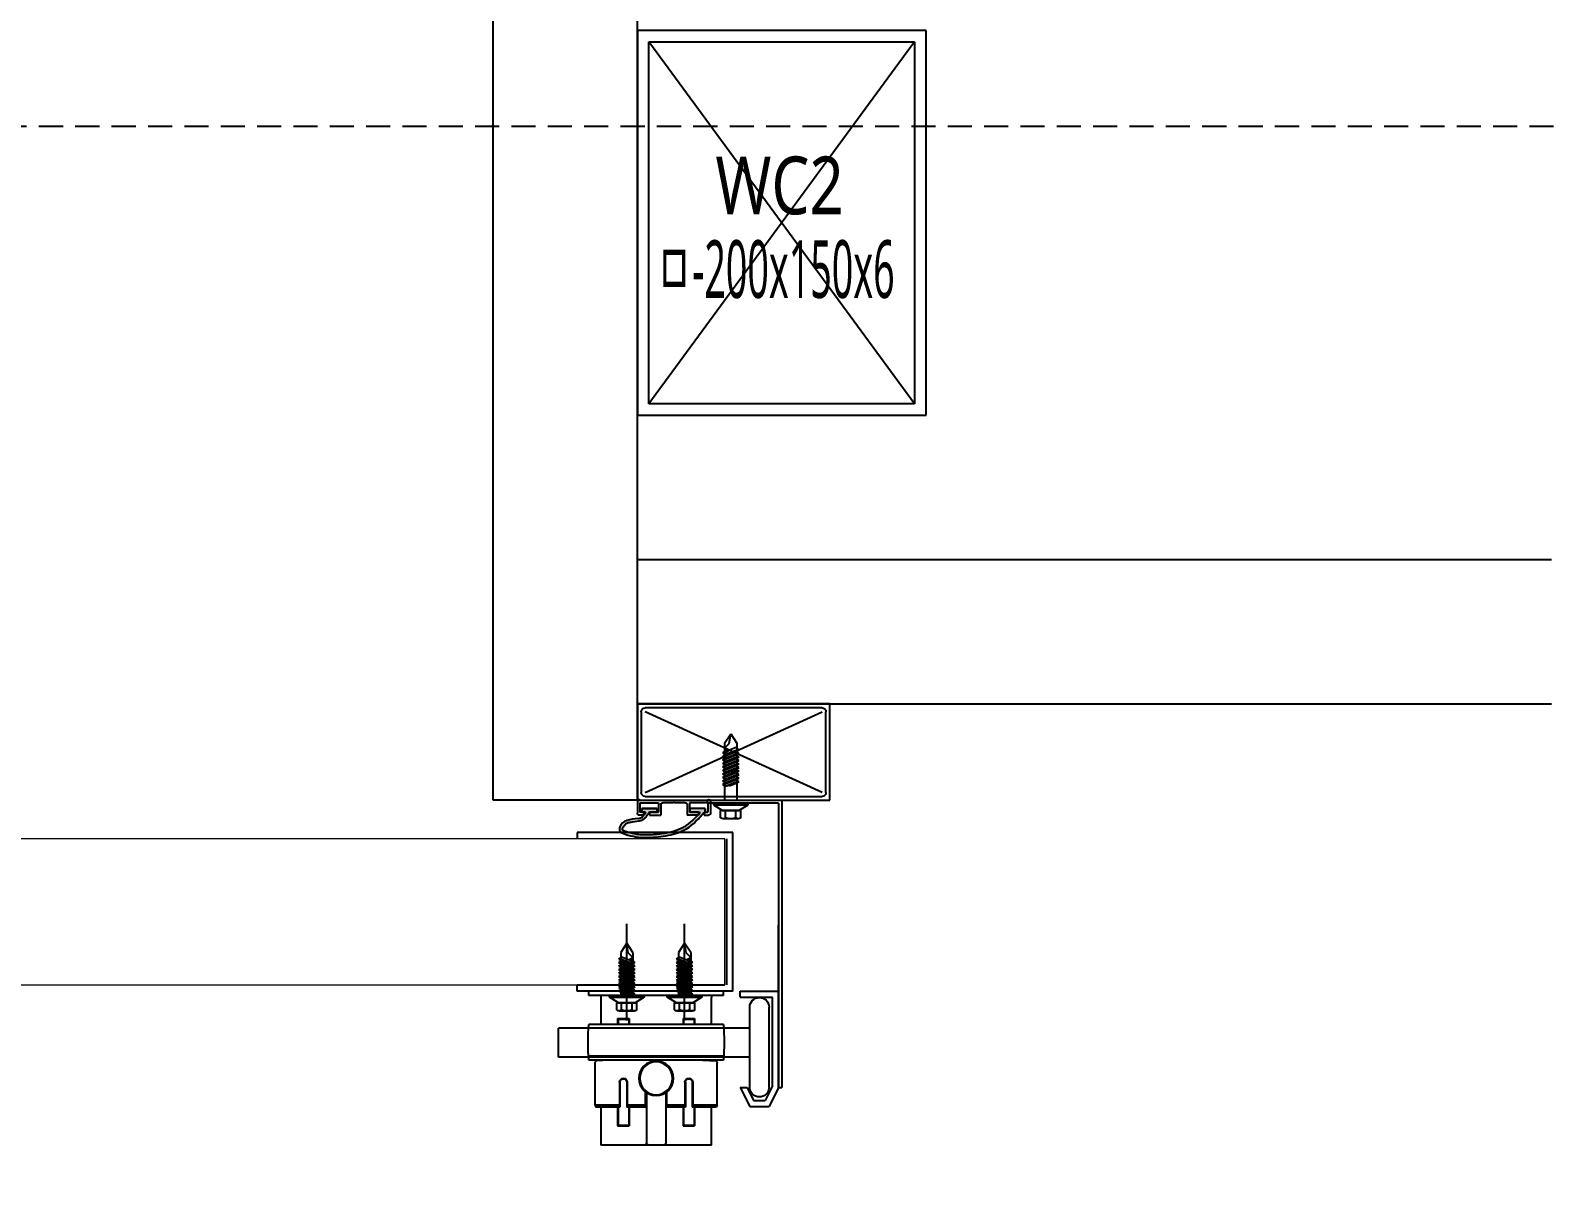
# Model space of a CAD drawing. Header units: millimetres. Extents: x 13515 to 183937, y -33900 to -660.
# Drawn here: x 121647.57 to 121659.94, y -19629.38 to -19620 of the extents above; entities that cross this region are included whole.
import ezdxf
from ezdxf.enums import TextEntityAlignment as Align

# ---------------------------------------------------------------- set-up
doc = ezdxf.new("R2010")
doc.units = ezdxf.units.MM
doc.header["$LTSCALE"] = 100
doc.header["$MEASUREMENT"] = 0
doc.header["$PDSIZE"] = -10
doc.linetypes.add('HIDDEN2', pattern=[0.1875, 0.125, -0.0625])
doc.layers.get('0').update_dxf_attribs({"linetype": 'CONTINUOUS'})
doc.layers.get('Defpoints').update_dxf_attribs({"color": 171, "linetype": 'CONTINUOUS'})
for name, color, linetype in [('ELE9', 9, 'CONTINUOUS'), ('FIN(패널-T75 글라스울)', 6, 'CONTINUOUS'), ('h COLUMN', 252, 'CONTINUOUS'), ('OVERHEAD DOOR - 1', 4, 'CONTINUOUS'), ('OVERHEAD DOOR - ETC', 252, 'CONTINUOUS')]:
    doc.layers.add(name, color=color, linetype=linetype)
doc.styles.add('TE', font='malgun_0.ttf')

# ---------------------------------------------------------------- blocks, each defined once
blk = doc.blocks.new('*U142')
at = {"color": 0, "linetype": 'ByBlock'}
for p, q in [((100, 75), (-100, 75)), ((-100, 75), (-100, -75)), ((100, -75), (100, 75)), ((-94, 69), (94, 69)), ((-94, -69), (-94, 69)), ((94, 69), (94, -69)), ((94, -69), (-94, -69)), ((-100, -75), (100, -75))]:
    blk.add_line(p, q, dxfattribs=at)
at = {"layer": 'Defpoints'}
blk.add_point((0, 0), dxfattribs=at)
blk = doc.blocks.new('WC2')
at = {"layer": 'h COLUMN', "ltscale": 0.1}
for p, q in [((69, -94), (-69, 94)), ((69, 94), (-69, -94))]:
    blk.add_line(p, q, dxfattribs=at)
at = {"layer": 'h COLUMN', "ltscale": 0.1, "rotation": 90}
blk.add_blockref('*U142', (0, 0), dxfattribs=at)
at = {"layer": 'Defpoints', "style": 'TE'}
for s, width, p in [('WC2', 0.8, (-34.44, 19.44)), ('ㅁ-200x150x6', 0.5, (-65.31, -24.04))]:
    blk.add_text(s, height=30, dxfattribs=dict(at, width=width)).set_placement(p, align=Align.MIDDLE_LEFT)
blk = doc.blocks.new('지상1층 WC 배치')
at = {"ltscale": 10000}
blk.add_blockref('WC2', (210500, -26650), dxfattribs=at)
blk = doc.blocks.new('A$C2563bbe5')
at = {"layer": 'OVERHEAD DOOR - ETC'}
h = blk.add_hatch(color=256, dxfattribs=at)
h.dxf.hatch_style = 1
edge = h.paths.add_edge_path()
edge.add_line((6727.3, 733.3), (6729.3, 733.3))
edge.add_spline(control_points=[(6729.3, 733.3), (6728.98, 733.83), (6728.66, 734.36), (6728.3, 734.8)], knot_values=[0, 0, 0, 0, 1.802776, 1.802776, 1.802776, 1.802776], degree=3, periodic=0)
edge.add_line((6728.3, 734.8), (6728.02, 735.01))
edge.add_line((6728.02, 735.01), (6727.55, 735.74))
edge.add_line((6727.55, 735.74), (6726.68, 736.08))
edge.add_line((6726.68, 736.08), (6725.41, 736.49))
edge.add_spline(control_points=[(6725.41, 736.49), (6721.23, 736.98), (6716.33, 737.56), (6715.33, 743.49), (6719.59, 745.03), (6724.21, 746.2), (6731.96, 746.61), (6737.58, 745.76), (6741.11, 745.23)], knot_values=[0, 0, 0, 0, 10.510022, 12.30215, 15.888405, 21.408051, 27.790202, 38.523805, 38.523805, 38.523805, 38.523805], degree=3, periodic=0)
edge.add_spline(control_points=[(6741.11, 745.23), (6741.13, 745.23), (6744.34, 744.57), (6751.88, 742.24), (6756.9, 736.5), (6759.7, 733.3)], knot_values=[81.368069, 81.368069, 81.368069, 81.368069, 81.427954, 91.382666, 103.911951, 103.911951, 103.911951, 103.911951], degree=3, periodic=0)
edge.add_line((6759.7, 733.3), (6760.3, 733.3))
edge.add_line((6760.3, 733.3), (6760.3, 731.3))
edge.add_line((6760.3, 731.3), (6752.3, 731.3))
edge.add_line((6752.3, 731.3), (6752.3, 733.3))
edge.add_line((6752.3, 733.3), (6757.7, 733.3))
edge.add_spline(control_points=[(6757.7, 733.3), (6757.37, 733.68), (6757.03, 734.06), (6756.7, 734.43)], knot_values=[101.110526, 101.110526, 101.110526, 101.110526, 102.614786, 102.614786, 102.614786, 102.614786], degree=3, periodic=0)
edge.add_line((6756.7, 734.43), (6756.7, 734.8))
edge.add_line((6756.7, 734.8), (6756.36, 734.8))
edge.add_spline(control_points=[(6756.36, 734.8), (6756.26, 734.91), (6756.16, 735.01), (6754.97, 736.3), (6753.86, 737.42), (6752.11, 738.91), (6751.51, 739.38), (6750.27, 740.24), (6749.64, 740.63), (6747.38, 741.84), (6745.63, 742.51), (6742.94, 743.28), (6742.04, 743.5), (6741.04, 743.72), (6740.94, 743.74), (6740.85, 743.76)], knot_values=[81.408921, 81.408921, 81.408921, 81.408921, 81.846453, 81.846453, 86.724969, 86.724969, 89.164228, 89.164228, 91.603486, 91.603486, 97.394899, 97.394899, 100.290605, 100.290605, 100.605478, 100.605478, 100.605478, 100.605478], degree=3, periodic=0)
edge.add_spline(control_points=[(6740.85, 743.76), (6740.05, 743.92), (6739.25, 744.06), (6737.29, 744.36), (6736.12, 744.49), (6734.33, 744.64), (6733.72, 744.69), (6733.1, 744.73)], knot_values=[72.981686, 72.981686, 72.981686, 72.981686, 75.56252, 75.56252, 79.405214, 79.405214, 81.408921, 81.408921, 81.408921, 81.408921], degree=3, periodic=0)
edge.add_spline(control_points=[(6733.1, 744.73), (6732.28, 744.79), (6731.46, 744.84), (6730.56, 744.86), (6730.47, 744.87), (6730.39, 744.87)], knot_values=[24.457688, 24.457688, 24.457688, 24.457688, 26.980257, 26.980257, 27.239597, 27.239597, 27.239597, 27.239597], degree=3, periodic=0)
edge.add_spline(control_points=[(6730.39, 744.87), (6729.51, 744.89), (6728.63, 744.88), (6726.71, 744.79), (6725.69, 744.7), (6723.72, 744.42), (6722.78, 744.24), (6721.32, 743.88), (6720.82, 743.74), (6720.04, 743.51), (6719.78, 743.43), (6719.23, 743.26), (6718.95, 743.17), (6718.42, 742.99), (6718.16, 742.89), (6717.72, 742.7), (6717.54, 742.6), (6717.28, 742.42), (6717.21, 742.34), (6717.16, 742.28), (6717.15, 742.26), (6717.15, 742.25), (6717.14, 742.24), (6717.13, 742.17), (6717.13, 742.07), (6717.15, 741.84), (6717.18, 741.7), (6717.26, 741.44), (6717.31, 741.33), (6717.47, 741.03), (6717.6, 740.88), (6717.94, 740.58), (6718.15, 740.44), (6718.5, 739.55), (6719.13, 739.39), (6719.89, 738.97), (6720.56, 738.65), (6721.6, 738.54), (6722.16, 738.4), (6725.95, 737.91)], knot_values=[0, 0, 0, 0, 2.699013, 2.699013, 5.918469, 5.918469, 9.137924, 9.137924, 10.747652, 10.747652, 11.552515, 11.552515, 12.357379, 12.357379, 13.187027, 13.187027, 14.016674, 14.016674, 14.846322, 14.846322, 15.271824, 15.271824, 15.697327, 15.697327, 16.368626, 16.368626, 17.039926, 17.039926, 17.711225, 17.711225, 18.939482, 18.939482, 20.167739, 20.167739, 21.883718, 21.883718, 23.599698, 23.599698, 24.457688, 24.457688, 24.457688, 24.457688], degree=3, periodic=0)
edge.add_spline(control_points=[(6725.95, 737.91), (6726.53, 737.78), (6727.1, 737.58), (6728, 737.08), (6728.35, 736.84), (6728.84, 736.42), (6728.99, 736.27), (6729.29, 735.95), (6729.44, 735.78), (6729.82, 735.3), (6730.02, 734.98), (6730.34, 734.47), (6730.47, 734.27), (6731.3, 733.3)], knot_values=[0, 0, 0, 0, 1.654202, 1.654202, 2.776859, 2.776859, 3.338188, 3.338188, 3.899517, 3.899517, 4.888564, 4.888564, 5.545615, 5.545615, 5.545615, 5.545615], degree=3, periodic=0)
edge.add_line((6731.3, 733.3), (6735.3, 733.3))
edge.add_line((6735.3, 733.3), (6735.3, 731.3))
edge.add_line((6735.3, 731.3), (6727.3, 731.3))
edge.add_line((6727.3, 731.3), (6727.3, 733.3))
at = {"layer": 'FIN(패널-T75 글라스울)'}
for p, q in [((6650, 727), (6650, 252)), ((6725, 727), (6650, 727)), ((6725, 727), (6725, 252)), ((6725, 677), (7200, 677)), ((6725, 602), (7200, 602))]:
    blk.add_line(p, q, dxfattribs=at)
at = {"layer": 'OVERHEAD DOOR - 1', "lineweight": 0}
for p, q in [((4229.6, 823), (6770.4, 823)), ((6770.4, 823), (6770.4, 747)), ((6770.4, 747), (4229.6, 747))]:
    blk.add_line(p, q, dxfattribs=at)
at = {"layer": 'OVERHEAD DOOR - ETC'}
for p, q in [((6706, 886.5), (6706, 906.2)), ((6763.5, 906.2), (6706, 906.2)), ((6729.75, 878.98), (6729.75, 905.2)), ((6738.75, 906.2), (6730.75, 906.2)), ((6739.75, 878.98), (6739.75, 905.2)), ((6763.5, 906.2), (6763.5, 886.5)), ((6714.75, 886.5), (6714.75, 896.2)), ((6714.75, 896.2), (6720.75, 896.2)), ((6715, 886.5), (6715, 895.95)), ((6720.5, 895.95), (6715, 895.95)), ((6720.5, 886.5), (6720.5, 895.95)), ((6720.75, 886.5), (6720.75, 896.2)), ((6748.75, 886.5), (6748.75, 896.2)), ((6748.75, 896.2), (6754.75, 896.2)), ((6749, 886.5), (6749, 895.95)), ((6754.5, 895.95), (6749, 895.95)), ((6754.5, 886.5), (6754.5, 895.95)), ((6754.75, 886.5), (6754.75, 896.2)), ((6703, 885.5), (6703.47, 886.5)), ((6703, 885.5), (6703, 863.41)), ((6715.95, 885.5), (6703, 885.5)), ((6715.95, 886.5), (6703.47, 886.5)), ((6715.75, 873.5), (6715.75, 886.5)), ((6715.95, 873.5), (6715.95, 886.5)), ((6719.55, 873.5), (6719.55, 886.5)), ((6729.25, 886.5), (6719.55, 886.5)), ((6729.25, 885.5), (6719.55, 885.5)), ((6719.75, 873.5), (6719.75, 886.5)), ((6729.25, 886.5), (6729.25, 878.63)), ((6740.25, 886.5), (6740.25, 878.63)), ((6749.95, 886.5), (6740.25, 886.5)), ((6749.95, 885.5), (6740.25, 885.5)), ((6749.75, 873.5), (6749.75, 886.5)), ((6749.95, 873.5), (6749.95, 886.5)), ((6753.55, 873.5), (6753.55, 886.5)), ((6766.03, 886.5), (6753.55, 886.5)), ((6766.5, 885.5), (6753.55, 885.5)), ((6753.75, 873.5), (6753.75, 886.5)), ((6766.5, 885.5), (6766.03, 886.5)), ((6766.5, 885.5), (6766.5, 863.41)), ((6778.4, 876.2), (6783.4, 886.2)), ((6783.4, 886.2), (6793.4, 886.2)), ((6798.4, 876.2), (6793.4, 886.2)), ((6781.98, 876.2), (6785.38, 883)), ((6785.38, 883), (6791.42, 883)), ((6795.2, 875.45), (6791.42, 883)), ((6778.4, 876.2), (6781.98, 876.2)), ((6783.4, 876.2), (6783.4, 834.5)), ((6793.4, 876.2), (6793.4, 834.5)), ((6795.2, 875.45), (6795.2, 829.4)), ((6798.4, 876.2), (6798.4, 791.94)), ((6798.4, 728.6), (6798.4, 876.2)), ((6798.4, 876.2), (6800, 876.2)), ((6800, 727), (6800, 876.2)), ((6769.75, 862), (6699.75, 862)), ((6710.42, 862), (6703.75, 862.44)), ((6706, 862.12), (6706, 862)), ((6759.08, 862), (6765.74, 862.44)), ((6763.5, 862.12), (6763.5, 862)), ((6684.09, 860.5), (6684.09, 845.5)), ((6699.75, 860.5), (6684.09, 860.5)), ((6769.35, 860.5), (6699.75, 860.5)), ((6769.75, 860), (6699.75, 860)), ((6782.05, 860.5), (6769.35, 860.5)), ((6783.4, 860.5), (6773.6, 860.5)), ((6699.75, 845.5), (6684.09, 845.5)), ((6769.35, 845.5), (6699.75, 845.5)), ((6769.75, 845.5), (6699.75, 845.5)), ((6769.75, 843.5), (6699.75, 843.5)), ((6706, 828.5), (6706, 843.5)), ((6714.75, 840.5), (6714.75, 843.5)), ((6714.75, 840.5), (6720.75, 840.5)), ((6715, 840.75), (6715, 843.5)), ((6715, 840.75), (6720.5, 840.75)), ((6719.55, 841.5), (6719.55, 791.15)), ((6720.5, 840.75), (6720.5, 843.5)), ((6720.75, 840.5), (6720.75, 843.5)), ((6748.75, 840.5), (6748.75, 843.5)), ((6748.75, 840.5), (6754.75, 840.5)), ((6749, 840.75), (6749, 843.5)), ((6749, 840.75), (6754.5, 840.75)), ((6749.55, 841.5), (6749.55, 791.15)), ((6754.5, 840.75), (6754.5, 843.5)), ((6754.75, 840.5), (6754.75, 843.5)), ((6763.5, 843.5), (6763.5, 829.5)), ((6782.05, 845.5), (6769.35, 845.5)), ((6783.4, 845.5), (6773.6, 845.5)), ((6715.25, 832.3), (6710.55, 829.3)), ((6714.3, 836), (6714.3, 832.3)), ((6714.3, 832.3), (6724.8, 832.3)), ((6723.85, 832.3), (6715.25, 832.3)), ((6715.48, 836.5), (6723.62, 836.5)), ((6716.83, 836), (6716.83, 832.3)), ((6722.26, 836), (6722.26, 832.3)), ((6728.55, 829.3), (6723.85, 832.3)), ((6724.8, 836), (6724.8, 832.3)), ((6745.25, 832.3), (6740.55, 829.3)), ((6744.3, 836), (6744.3, 832.3)), ((6744.3, 832.3), (6754.8, 832.3)), ((6753.85, 832.3), (6745.25, 832.3)), ((6745.48, 836.5), (6753.62, 836.5)), ((6746.83, 836), (6746.83, 832.3)), ((6752.26, 836), (6752.26, 832.3)), ((6758.55, 829.3), (6753.85, 832.3)), ((6754.8, 836), (6754.8, 832.3)), ((6774.6, 826.2), (6693.75, 826.2)), ((6693.75, 826.2), (6693.75, 823)), ((6693.75, 823), (6770.4, 823)), ((6769.75, 828.5), (6699.75, 828.5)), ((6699.75, 828.5), (6699.75, 826.2)), ((6769.75, 826.2), (6699.75, 826.2)), ((6706, 828.5), (6706, 829.5)), ((6710.55, 829.3), (6728.55, 829.3)), ((6728.55, 829.3), (6710.55, 829.3)), ((6710.55, 829.3), (6710.55, 828.5)), ((6710.55, 828.5), (6728.55, 828.5)), ((6715.4, 826.1), (6721.3, 828.5)), ((6715.4, 824.27), (6723.7, 827.69)), ((6715.4, 824.27), (6723.7, 827.69)), ((6715.4, 826.1), (6716.4, 826.91)), ((6716.4, 825.7), (6715.4, 826.1)), ((6715.4, 826.1), (6716.4, 825.3)), ((6716.4, 826.1), (6715.4, 826.1)), ((6715.4, 822.44), (6723.7, 825.85)), ((6715.4, 822.44), (6723.7, 825.85)), ((6715.4, 824.27), (6716.4, 825.07)), ((6716.4, 823.87), (6715.4, 824.27)), ((6715.4, 824.27), (6716.4, 823.46)), ((6716.4, 824.27), (6715.4, 824.27)), ((6715.4, 820.6), (6723.7, 824.02)), ((6715.4, 820.6), (6723.7, 824.02)), ((6715.4, 822.44), (6716.4, 823.24)), ((6716.4, 822.44), (6715.4, 822.44)), ((6716.4, 822.03), (6715.4, 822.44)), ((6715.4, 822.44), (6716.4, 821.63)), ((6715.4, 818.77), (6723.7, 822.19)), ((6715.4, 818.77), (6723.7, 822.19)), ((6716.4, 826.91), (6716.4, 828.5)), ((6722.18, 828.5), (6716.4, 826.1)), ((6716.4, 826.91), (6720.25, 828.5)), ((6716.4, 825.07), (6722.7, 827.69)), ((6722.7, 826.88), (6716.4, 824.27)), ((6716.4, 825.07), (6716.4, 826.1)), ((6716.4, 823.24), (6722.7, 825.85)), ((6722.7, 825.05), (6716.4, 822.44)), ((6716.4, 823.24), (6716.4, 824.27)), ((6716.4, 821.41), (6722.7, 824.02)), ((6722.7, 823.22), (6716.4, 820.6)), ((6716.4, 821.41), (6716.4, 822.44)), ((6716.4, 819.57), (6722.7, 822.19)), ((6722.7, 827.69), (6722.7, 828.5)), ((6723.7, 827.69), (6722.7, 828.49)), ((6722.7, 828.09), (6723.7, 827.69)), ((6723.7, 827.69), (6722.7, 826.88)), ((6722.7, 827.69), (6723.7, 827.69)), ((6722.7, 825.85), (6722.7, 826.88)), ((6723.7, 825.85), (6722.7, 826.66)), ((6722.7, 826.26), (6723.7, 825.85)), ((6723.7, 825.85), (6722.7, 825.05)), ((6722.7, 825.85), (6723.7, 825.85)), ((6722.7, 824.02), (6722.7, 825.05)), ((6723.7, 824.02), (6722.7, 824.82)), ((6722.7, 824.42), (6723.7, 824.02)), ((6723.7, 824.02), (6722.7, 823.22)), ((6722.7, 824.02), (6723.7, 824.02)), ((6722.7, 822.19), (6722.7, 823.22)), ((6723.7, 822.19), (6722.7, 822.99)), ((6722.7, 822.59), (6723.7, 822.19)), ((6723.7, 822.19), (6722.7, 821.38)), ((6722.7, 822.19), (6723.7, 822.19)), ((6728.55, 828.5), (6728.55, 829.3)), ((6740.55, 829.3), (6758.55, 829.3)), ((6758.55, 829.3), (6740.55, 829.3)), ((6740.55, 829.3), (6740.55, 828.5)), ((6740.55, 828.5), (6758.55, 828.5)), ((6745.4, 826.1), (6751.3, 828.5)), ((6745.4, 824.27), (6753.7, 827.69)), ((6745.4, 824.27), (6753.7, 827.69)), ((6745.4, 826.1), (6746.4, 826.91)), ((6746.4, 825.7), (6745.4, 826.1)), ((6745.4, 826.1), (6746.4, 825.3)), ((6746.4, 826.1), (6745.4, 826.1)), ((6745.4, 822.44), (6753.7, 825.85)), ((6745.4, 822.44), (6753.7, 825.85)), ((6745.4, 824.27), (6746.4, 825.07)), ((6746.4, 823.87), (6745.4, 824.27)), ((6745.4, 824.27), (6746.4, 823.46)), ((6746.4, 824.27), (6745.4, 824.27)), ((6745.4, 820.6), (6753.7, 824.02)), ((6745.4, 820.6), (6753.7, 824.02)), ((6745.4, 822.44), (6746.4, 823.24)), ((6746.4, 822.44), (6745.4, 822.44)), ((6746.4, 822.03), (6745.4, 822.44)), ((6745.4, 822.44), (6746.4, 821.63)), ((6745.4, 818.77), (6753.7, 822.19)), ((6745.4, 818.77), (6753.7, 822.19)), ((6746.4, 826.91), (6746.4, 828.5)), ((6752.18, 828.5), (6746.4, 826.1)), ((6746.4, 826.91), (6750.25, 828.5)), ((6746.4, 825.07), (6752.7, 827.69)), ((6752.7, 826.88), (6746.4, 824.27)), ((6746.4, 825.07), (6746.4, 826.1)), ((6746.4, 823.24), (6752.7, 825.85)), ((6752.7, 825.05), (6746.4, 822.44)), ((6746.4, 823.24), (6746.4, 824.27)), ((6746.4, 821.41), (6752.7, 824.02)), ((6752.7, 823.22), (6746.4, 820.6)), ((6746.4, 821.41), (6746.4, 822.44)), ((6746.4, 819.57), (6752.7, 822.19)), ((6752.7, 827.69), (6752.7, 828.5)), ((6753.7, 827.69), (6752.7, 828.49)), ((6752.7, 828.09), (6753.7, 827.69)), ((6753.7, 827.69), (6752.7, 826.88)), ((6752.7, 827.69), (6753.7, 827.69)), ((6752.7, 825.85), (6752.7, 826.88)), ((6753.7, 825.85), (6752.7, 826.66)), ((6752.7, 826.26), (6753.7, 825.85)), ((6753.7, 825.85), (6752.7, 825.05)), ((6752.7, 825.85), (6753.7, 825.85)), ((6752.7, 824.02), (6752.7, 825.05)), ((6753.7, 824.02), (6752.7, 824.82)), ((6752.7, 824.42), (6753.7, 824.02)), ((6753.7, 824.02), (6752.7, 823.22)), ((6752.7, 824.02), (6753.7, 824.02)), ((6752.7, 822.19), (6752.7, 823.22)), ((6753.7, 822.19), (6752.7, 822.99)), ((6752.7, 822.59), (6753.7, 822.19)), ((6753.7, 822.19), (6752.7, 821.38)), ((6752.7, 822.19), (6753.7, 822.19)), ((6758.55, 828.5), (6758.55, 829.3)), ((6763.5, 828.5), (6763.5, 829.5)), ((6769.75, 828.5), (6769.75, 826.2)), ((6771.4, 823), (6771.4, 747)), ((6774.6, 826.2), (6774.6, 743.8)), ((6778.4, 829.4), (6795.2, 829.4)), ((6778.4, 829.4), (6778.4, 826.2)), ((6778.4, 826.2), (6798.4, 826.2)), ((6715.4, 820.6), (6716.4, 821.41)), ((6716.4, 820.2), (6715.4, 820.6)), ((6715.4, 820.6), (6716.4, 819.8)), ((6716.4, 820.6), (6715.4, 820.6)), ((6715.4, 816.94), (6723.7, 820.35)), ((6715.4, 816.94), (6723.7, 820.35)), ((6715.4, 818.77), (6716.4, 819.57)), ((6716.4, 818.37), (6715.4, 818.77)), ((6715.4, 818.77), (6716.4, 817.97)), ((6716.4, 818.77), (6715.4, 818.77)), ((6715.4, 815.1), (6723.7, 818.52)), ((6715.4, 815.1), (6723.7, 818.52)), ((6715.4, 816.94), (6716.4, 817.74)), ((6716.4, 816.53), (6715.4, 816.94)), ((6715.4, 816.94), (6716.4, 816.13)), ((6716.4, 816.94), (6715.4, 816.94)), ((6715.4, 813.27), (6723.7, 816.69)), ((6715.4, 813.27), (6723.7, 816.69)), ((6715.4, 815.1), (6716.4, 815.91)), ((6716.4, 814.7), (6715.4, 815.1)), ((6715.4, 815.1), (6716.4, 814.3)), ((6716.4, 815.1), (6715.4, 815.1)), ((6715.4, 811.44), (6723.7, 814.85)), ((6715.4, 811.44), (6723.7, 814.85)), ((6722.7, 821.38), (6716.4, 818.77)), ((6716.4, 819.57), (6716.4, 820.6)), ((6716.4, 817.74), (6722.7, 820.35)), ((6722.7, 819.55), (6716.4, 816.94)), ((6716.4, 817.74), (6716.4, 818.77)), ((6716.4, 815.91), (6722.7, 818.52)), ((6722.7, 817.72), (6716.4, 815.1)), ((6716.4, 815.91), (6716.4, 816.94)), ((6716.4, 814.07), (6722.7, 816.69)), ((6722.7, 815.88), (6716.4, 813.27)), ((6716.4, 814.07), (6716.4, 815.1)), ((6716.4, 812.24), (6722.7, 814.85)), ((6722.7, 820.35), (6722.7, 821.38)), ((6723.7, 820.35), (6722.7, 821.16)), ((6722.7, 820.76), (6723.7, 820.35)), ((6723.7, 820.35), (6722.7, 819.55)), ((6722.7, 820.35), (6723.7, 820.35)), ((6722.7, 818.52), (6722.7, 819.55)), ((6723.7, 818.52), (6722.7, 819.33)), ((6722.7, 818.92), (6723.7, 818.52)), ((6723.7, 818.52), (6722.7, 817.72)), ((6722.7, 818.52), (6723.7, 818.52)), ((6722.7, 816.69), (6722.7, 817.72)), ((6723.7, 816.69), (6722.7, 817.49)), ((6722.7, 817.09), (6723.7, 816.69)), ((6723.7, 816.69), (6722.7, 815.88)), ((6722.7, 816.69), (6723.7, 816.69)), ((6722.7, 814.85), (6722.7, 815.88)), ((6723.7, 814.85), (6722.7, 815.66)), ((6722.7, 815.26), (6723.7, 814.85)), ((6723.7, 814.85), (6722.7, 814.05)), ((6722.7, 814.85), (6723.7, 814.85)), ((6745.4, 820.6), (6746.4, 821.41)), ((6746.4, 820.2), (6745.4, 820.6)), ((6745.4, 820.6), (6746.4, 819.8)), ((6746.4, 820.6), (6745.4, 820.6)), ((6745.4, 816.94), (6753.7, 820.35)), ((6745.4, 816.94), (6753.7, 820.35)), ((6745.4, 818.77), (6746.4, 819.57)), ((6746.4, 818.37), (6745.4, 818.77)), ((6745.4, 818.77), (6746.4, 817.97)), ((6746.4, 818.77), (6745.4, 818.77)), ((6745.4, 815.1), (6753.7, 818.52)), ((6745.4, 815.1), (6753.7, 818.52)), ((6745.4, 816.94), (6746.4, 817.74)), ((6746.4, 816.53), (6745.4, 816.94)), ((6745.4, 816.94), (6746.4, 816.13)), ((6746.4, 816.94), (6745.4, 816.94)), ((6745.4, 813.27), (6753.7, 816.69)), ((6745.4, 813.27), (6753.7, 816.69)), ((6745.4, 815.1), (6746.4, 815.91)), ((6746.4, 814.7), (6745.4, 815.1)), ((6745.4, 815.1), (6746.4, 814.3)), ((6746.4, 815.1), (6745.4, 815.1)), ((6745.4, 811.44), (6753.7, 814.85)), ((6745.4, 811.44), (6753.7, 814.85)), ((6752.7, 821.38), (6746.4, 818.77)), ((6746.4, 819.57), (6746.4, 820.6)), ((6746.4, 817.74), (6752.7, 820.35)), ((6752.7, 819.55), (6746.4, 816.94)), ((6746.4, 817.74), (6746.4, 818.77)), ((6746.4, 815.91), (6752.7, 818.52)), ((6752.7, 817.72), (6746.4, 815.1)), ((6746.4, 815.91), (6746.4, 816.94)), ((6746.4, 814.07), (6752.7, 816.69)), ((6752.7, 815.88), (6746.4, 813.27)), ((6746.4, 814.07), (6746.4, 815.1)), ((6746.4, 812.24), (6752.7, 814.85)), ((6752.7, 820.35), (6752.7, 821.38)), ((6753.7, 820.35), (6752.7, 821.16)), ((6752.7, 820.76), (6753.7, 820.35)), ((6753.7, 820.35), (6752.7, 819.55)), ((6752.7, 820.35), (6753.7, 820.35)), ((6752.7, 818.52), (6752.7, 819.55)), ((6753.7, 818.52), (6752.7, 819.33)), ((6752.7, 818.92), (6753.7, 818.52)), ((6753.7, 818.52), (6752.7, 817.72)), ((6752.7, 818.52), (6753.7, 818.52)), ((6752.7, 816.69), (6752.7, 817.72)), ((6753.7, 816.69), (6752.7, 817.49)), ((6752.7, 817.09), (6753.7, 816.69)), ((6753.7, 816.69), (6752.7, 815.88)), ((6752.7, 816.69), (6753.7, 816.69)), ((6752.7, 814.85), (6752.7, 815.88)), ((6753.7, 814.85), (6752.7, 815.66)), ((6752.7, 815.26), (6753.7, 814.85)), ((6753.7, 814.85), (6752.7, 814.05)), ((6752.7, 814.85), (6753.7, 814.85)), ((6715.4, 813.27), (6716.4, 814.07)), ((6716.4, 812.87), (6715.4, 813.27)), ((6715.4, 813.27), (6716.4, 812.47)), ((6716.4, 813.27), (6715.4, 813.27)), ((6715.4, 809.6), (6723.7, 813.02)), ((6715.4, 809.6), (6723.7, 813.02)), ((6715.4, 811.44), (6716.4, 812.24)), ((6716.4, 811.44), (6715.4, 811.44)), ((6716.4, 811.04), (6715.4, 811.44)), ((6715.4, 811.44), (6716.4, 810.63)), ((6715.4, 809.6), (6716.4, 810.41)), ((6716.4, 809.2), (6715.4, 809.6)), ((6715.4, 809.6), (6716.4, 808.8)), ((6716.4, 809.6), (6715.4, 809.6)), ((6722.7, 814.05), (6716.4, 811.44)), ((6716.4, 812.24), (6716.4, 813.27)), ((6716.4, 810.41), (6722.7, 813.02)), ((6722.7, 812.22), (6716.4, 809.6)), ((6716.4, 810.41), (6716.4, 811.44)), ((6716.4, 808.17), (6720.69, 809.98)), ((6716.4, 806.13), (6716.4, 809.6)), ((6720.28, 806.31), (6719.55, 801.33)), ((6722.7, 808.81), (6720.28, 806.31)), ((6720.69, 809.95), (6723.7, 811.19)), ((6720.69, 809.95), (6723.7, 811.19)), ((6720.69, 809.95), (6721.69, 810.75)), ((6720.69, 809.98), (6722.7, 808.81)), ((6721.69, 809.95), (6720.69, 809.95)), ((6721.69, 810.75), (6722.7, 811.19)), ((6722.7, 810.38), (6721.69, 809.95)), ((6722.7, 813.02), (6722.7, 814.05)), ((6723.7, 813.02), (6722.7, 813.83)), ((6722.7, 813.42), (6723.7, 813.02)), ((6723.7, 813.02), (6722.7, 812.22)), ((6722.7, 813.02), (6723.7, 813.02)), ((6722.7, 811.19), (6722.7, 812.22)), ((6723.7, 811.19), (6722.7, 811.99)), ((6722.7, 811.59), (6723.7, 811.19)), ((6723.7, 811.19), (6722.7, 810.38)), ((6722.7, 811.19), (6723.7, 811.19)), ((6722.7, 806.13), (6722.7, 810.38)), ((6745.4, 813.27), (6746.4, 814.07)), ((6746.4, 812.87), (6745.4, 813.27)), ((6745.4, 813.27), (6746.4, 812.47)), ((6746.4, 813.27), (6745.4, 813.27)), ((6745.4, 809.6), (6753.7, 813.02)), ((6745.4, 809.6), (6753.7, 813.02)), ((6745.4, 811.44), (6746.4, 812.24)), ((6746.4, 811.44), (6745.4, 811.44)), ((6746.4, 811.04), (6745.4, 811.44)), ((6745.4, 811.44), (6746.4, 810.63)), ((6745.4, 809.6), (6746.4, 810.41)), ((6746.4, 809.2), (6745.4, 809.6)), ((6745.4, 809.6), (6746.4, 808.8)), ((6746.4, 809.6), (6745.4, 809.6)), ((6752.7, 814.05), (6746.4, 811.44)), ((6746.4, 812.24), (6746.4, 813.27)), ((6746.4, 810.41), (6752.7, 813.02)), ((6752.7, 812.22), (6746.4, 809.6)), ((6746.4, 810.41), (6746.4, 811.44)), ((6746.4, 808.17), (6750.69, 809.98)), ((6746.4, 806.13), (6746.4, 809.6)), ((6750.28, 806.31), (6749.55, 801.33)), ((6752.7, 808.81), (6750.28, 806.31)), ((6750.69, 809.95), (6753.7, 811.19)), ((6750.69, 809.95), (6753.7, 811.19)), ((6750.69, 809.95), (6751.69, 810.75)), ((6750.69, 809.98), (6752.7, 808.81)), ((6751.69, 809.95), (6750.69, 809.95)), ((6751.69, 810.75), (6752.7, 811.19)), ((6752.7, 810.38), (6751.69, 809.95)), ((6752.7, 813.02), (6752.7, 814.05)), ((6753.7, 813.02), (6752.7, 813.83)), ((6752.7, 813.42), (6753.7, 813.02)), ((6753.7, 813.02), (6752.7, 812.22)), ((6752.7, 813.02), (6753.7, 813.02)), ((6752.7, 811.19), (6752.7, 812.22)), ((6753.7, 811.19), (6752.7, 811.99)), ((6752.7, 811.59), (6753.7, 811.19)), ((6753.7, 811.19), (6752.7, 810.38)), ((6752.7, 811.19), (6753.7, 811.19)), ((6752.7, 806.13), (6752.7, 810.38)), ((6719.55, 801.33), (6716.4, 806.13)), ((6722.7, 806.13), (6719.55, 801.33)), ((6749.55, 801.33), (6746.4, 806.13)), ((6752.7, 806.13), (6749.55, 801.33)), ((6693.75, 743.8), (6693.75, 747)), ((6774.6, 743.8), (6693.75, 743.8)), ((6725.41, 736.49), (6726.68, 736.08)), ((6726.68, 736.08), (6727.55, 735.74)), ((6727.55, 735.74), (6728.02, 735.01)), ((6768.25, 736.1), (6768.25, 732.4)), ((6777.57, 736.6), (6769.43, 736.6)), ((6770.79, 736.1), (6770.79, 732.4)), ((6776.21, 736.1), (6776.21, 732.4)), ((6778.75, 736.1), (6778.75, 732.4)), ((6725, 727), (6725, 733.8)), ((6728.3, 734.8), (6726, 734.8)), ((6728.3, 733.3), (6726.3, 733.3)), ((6726.3, 728.3), (6726.3, 733.3)), ((6726.3, 728.3), (6735.9, 728.3)), ((6729.3, 733.3), (6727.3, 733.3)), ((6727.3, 731.3), (6727.3, 733.3)), ((6727.3, 733.3), (6729.3, 733.3)), ((6727.3, 731.3), (6727.3, 733.3)), ((6727.3, 733.3), (6729.3, 733.3)), ((6727.3, 731.3), (6727.3, 733.3)), ((6727.3, 731.3), (6735.3, 731.3)), ((6735.3, 731.3), (6727.3, 731.3)), ((6735.3, 731.3), (6727.3, 731.3)), ((6728.02, 735.01), (6728.3, 734.8)), ((6728.3, 733.3), (6728.3, 734.8)), ((6731.3, 733.3), (6731.3, 734.8)), ((6731.3, 734.8), (6737.2, 734.8)), ((6731.3, 733.3), (6735.9, 733.3)), ((6735.3, 733.3), (6731.3, 733.3)), ((6731.3, 733.3), (6735.3, 733.3)), ((6731.3, 733.3), (6735.3, 733.3)), ((6735.3, 731.3), (6735.3, 733.3)), ((6735.3, 733.3), (6735.3, 731.3)), ((6735.3, 733.3), (6735.3, 731.3)), ((6735.9, 728.3), (6735.9, 733.3)), ((6737.2, 729.3), (6737.2, 734.8)), ((6743.5, 728.3), (6738.2, 728.3)), ((6744, 728), (6743.5, 728.3)), ((6744.5, 728.3), (6744, 728)), ((6749.8, 728.3), (6744.5, 728.3)), ((6750.8, 729.3), (6750.8, 734.8)), ((6756.7, 734.8), (6750.8, 734.8)), ((6756.7, 733.3), (6752.1, 733.3)), ((6752.1, 728.3), (6752.1, 733.3)), ((6761.7, 728.3), (6752.1, 728.3)), ((6752.3, 731.3), (6752.3, 733.3)), ((6752.3, 733.3), (6757.7, 733.3)), ((6752.3, 731.3), (6752.3, 733.3)), ((6752.3, 733.3), (6757.7, 733.3)), ((6752.3, 731.3), (6752.3, 733.3)), ((6752.3, 733.3), (6757.7, 733.3)), ((6760.3, 731.3), (6752.3, 731.3)), ((6760.3, 731.3), (6752.3, 731.3)), ((6760.3, 731.3), (6752.3, 731.3)), ((6756.7, 734.8), (6756.36, 734.8)), ((6756.7, 734.8), (6756.36, 734.8)), ((6756.7, 733.3), (6756.7, 734.8)), ((6756.7, 734.43), (6756.7, 734.8)), ((6756.7, 734.43), (6756.7, 734.8)), ((6759.7, 733.3), (6759.7, 734.8)), ((6759.7, 734.8), (6762, 734.8)), ((6759.7, 733.3), (6761.7, 733.3)), ((6759.7, 733.3), (6760.3, 733.3)), ((6759.7, 733.3), (6760.3, 733.3)), ((6759.7, 733.3), (6760.3, 733.3)), ((6760.3, 731.3), (6760.3, 733.3)), ((6760.3, 733.3), (6760.3, 731.3)), ((6760.3, 733.3), (6760.3, 731.3)), ((6798.4, 728.6), (6761.5, 728.6)), ((6761.5, 728.6), (6761.5, 727)), ((6761.7, 728.3), (6761.7, 733.3)), ((6763, 727), (6763, 733.8)), ((6764.5, 729.4), (6769.2, 732.4)), ((6764.5, 729.4), (6782.5, 729.4)), ((6764.5, 728.6), (6764.5, 729.4)), ((6782.5, 729.4), (6764.5, 729.4)), ((6782.5, 728.6), (6764.5, 728.6)), ((6778.75, 732.4), (6768.25, 732.4)), ((6769.2, 732.4), (6777.8, 732.4)), ((6777.8, 732.4), (6782.5, 729.4)), ((6782.5, 729.4), (6782.5, 728.6)), ((6725, 727), (6725.44, 727)), ((6725, 677), (6725, 727)), ((6725, 727), (6825, 727)), ((6726.56, 727), (6761.44, 727)), ((6727, 681), (6727, 723)), ((6729, 725), (6821, 725)), ((6729, 723), (6821, 681)), ((6821, 723), (6729, 681)), ((6752.04, 727), (6800, 727)), ((6763, 727), (6762.56, 727)), ((6769.35, 718.91), (6770.35, 719.71)), ((6770.35, 719.31), (6769.35, 718.91)), ((6770.35, 718.91), (6770.35, 727)), ((6770.86, 719.72), (6776.65, 717.32)), ((6777.65, 717.32), (6771.74, 719.72)), ((6776.65, 718.13), (6772.8, 719.72)), ((6776.65, 718.13), (6776.65, 727)), ((6823, 723), (6823, 681)), ((6825, 727), (6825, 677)), ((6777.65, 715.49), (6769.35, 718.91)), ((6777.65, 715.49), (6769.35, 718.91)), ((6769.35, 718.91), (6770.35, 718.1)), ((6770.35, 718.91), (6769.35, 718.91)), ((6769.35, 717.07), (6770.35, 717.88)), ((6770.35, 717.48), (6769.35, 717.07)), ((6777.65, 713.66), (6769.35, 717.07)), ((6777.65, 713.66), (6769.35, 717.07)), ((6769.35, 717.07), (6770.35, 716.27)), ((6770.35, 717.07), (6769.35, 717.07)), ((6769.35, 715.24), (6770.35, 716.05)), ((6770.35, 715.64), (6769.35, 715.24)), ((6777.65, 711.82), (6769.35, 715.24)), ((6777.65, 711.82), (6769.35, 715.24)), ((6769.35, 715.24), (6770.35, 714.44)), ((6770.35, 715.24), (6769.35, 715.24)), ((6769.35, 713.41), (6770.35, 714.21)), ((6770.35, 713.81), (6769.35, 713.41)), ((6777.65, 709.99), (6769.35, 713.41)), ((6777.65, 709.99), (6769.35, 713.41)), ((6769.35, 713.41), (6770.35, 712.6)), ((6770.35, 713.41), (6769.35, 713.41)), ((6769.35, 711.58), (6770.35, 712.38)), ((6770.35, 711.98), (6769.35, 711.58)), ((6777.65, 708.16), (6769.35, 711.58)), ((6777.65, 708.16), (6769.35, 711.58)), ((6769.35, 711.58), (6770.35, 710.77)), ((6770.35, 711.58), (6769.35, 711.58)), ((6776.65, 716.29), (6770.35, 718.91)), ((6770.35, 717.07), (6770.35, 718.1)), ((6770.35, 718.1), (6776.65, 715.49)), ((6776.65, 714.46), (6770.35, 717.07)), ((6770.35, 715.24), (6770.35, 716.27)), ((6770.35, 716.27), (6776.65, 713.66)), ((6776.65, 712.63), (6770.35, 715.24)), ((6770.35, 713.41), (6770.35, 714.44)), ((6770.35, 714.44), (6776.65, 711.82)), ((6776.65, 710.8), (6770.35, 713.41)), ((6770.35, 711.58), (6770.35, 712.6)), ((6770.35, 712.6), (6776.65, 709.99)), ((6776.65, 708.96), (6770.35, 711.58)), ((6777.65, 717.32), (6776.65, 718.13)), ((6776.65, 716.29), (6776.65, 717.32)), ((6776.65, 716.92), (6777.65, 717.32)), ((6777.65, 717.32), (6776.65, 716.52)), ((6776.65, 717.32), (6777.65, 717.32)), ((6777.65, 715.49), (6776.65, 716.29)), ((6776.65, 714.46), (6776.65, 715.49)), ((6776.65, 715.09), (6777.65, 715.49)), ((6777.65, 715.49), (6776.65, 714.69)), ((6776.65, 715.49), (6777.65, 715.49)), ((6777.65, 713.66), (6776.65, 714.46)), ((6776.65, 712.63), (6776.65, 713.66)), ((6776.65, 713.25), (6777.65, 713.66)), ((6777.65, 713.66), (6776.65, 712.85)), ((6776.65, 713.66), (6777.65, 713.66)), ((6777.65, 711.82), (6776.65, 712.63)), ((6776.65, 710.8), (6776.65, 711.82)), ((6776.65, 711.42), (6777.65, 711.82)), ((6777.65, 711.82), (6776.65, 711.02)), ((6776.65, 711.82), (6777.65, 711.82)), ((6769.35, 709.74), (6770.35, 710.55)), ((6770.35, 710.14), (6769.35, 709.74)), ((6777.65, 706.32), (6769.35, 709.74)), ((6777.65, 706.32), (6769.35, 709.74)), ((6769.35, 709.74), (6770.35, 708.94)), ((6770.35, 709.74), (6769.35, 709.74)), ((6769.35, 707.91), (6770.35, 708.71)), ((6770.35, 708.31), (6769.35, 707.91)), ((6777.65, 704.49), (6769.35, 707.91)), ((6777.65, 704.49), (6769.35, 707.91)), ((6769.35, 707.91), (6770.35, 707.11)), ((6770.35, 707.91), (6769.35, 707.91)), ((6769.35, 706.08), (6770.35, 706.88)), ((6770.35, 706.48), (6769.35, 706.08)), ((6777.65, 702.66), (6769.35, 706.08)), ((6777.65, 702.66), (6769.35, 706.08)), ((6769.35, 706.08), (6770.35, 705.27)), ((6770.35, 706.08), (6769.35, 706.08)), ((6769.35, 704.24), (6770.35, 705.05)), ((6770.35, 704.65), (6769.35, 704.24)), ((6777.65, 700.83), (6769.35, 704.24)), ((6777.65, 700.83), (6769.35, 704.24)), ((6769.35, 704.24), (6770.35, 703.44)), ((6770.35, 704.24), (6769.35, 704.24)), ((6770.35, 709.74), (6770.35, 710.77)), ((6770.35, 710.77), (6776.65, 708.16)), ((6776.65, 707.13), (6770.35, 709.74)), ((6770.35, 707.91), (6770.35, 708.94)), ((6770.35, 708.94), (6776.65, 706.32)), ((6776.65, 705.3), (6770.35, 707.91)), ((6770.35, 706.08), (6770.35, 707.11)), ((6770.35, 707.11), (6776.65, 704.49)), ((6776.65, 703.46), (6770.35, 706.08)), ((6770.35, 704.24), (6770.35, 705.27)), ((6770.35, 705.27), (6776.65, 702.66)), ((6776.65, 701.63), (6770.35, 704.24)), ((6770.35, 702.41), (6770.35, 703.44)), ((6770.35, 703.44), (6776.65, 700.83)), ((6777.65, 709.99), (6776.65, 710.8)), ((6776.65, 708.96), (6776.65, 709.99)), ((6776.65, 709.59), (6777.65, 709.99)), ((6777.65, 709.99), (6776.65, 709.19)), ((6776.65, 709.99), (6777.65, 709.99)), ((6777.65, 708.16), (6776.65, 708.96)), ((6776.65, 707.13), (6776.65, 708.16)), ((6776.65, 707.76), (6777.65, 708.16)), ((6777.65, 708.16), (6776.65, 707.35)), ((6776.65, 708.16), (6777.65, 708.16)), ((6777.65, 706.32), (6776.65, 707.13)), ((6776.65, 705.3), (6776.65, 706.32)), ((6776.65, 705.92), (6777.65, 706.32)), ((6777.65, 706.32), (6776.65, 705.52)), ((6776.65, 706.32), (6777.65, 706.32)), ((6777.65, 704.49), (6776.65, 705.3)), ((6776.65, 703.46), (6776.65, 704.49)), ((6776.65, 704.09), (6777.65, 704.49)), ((6777.65, 704.49), (6776.65, 703.69)), ((6776.65, 704.49), (6777.65, 704.49)), ((6777.65, 702.66), (6776.65, 703.46)), ((6769.35, 702.41), (6770.35, 703.21)), ((6770.35, 702.81), (6769.35, 702.41)), ((6772.36, 701.17), (6769.35, 702.41)), ((6772.36, 701.17), (6769.35, 702.41)), ((6769.35, 702.41), (6770.35, 701.61)), ((6770.35, 702.41), (6769.35, 702.41)), ((6771.36, 701.98), (6770.35, 702.41)), ((6770.35, 697.35), (6770.35, 701.61)), ((6770.35, 701.61), (6771.36, 701.17)), ((6772.36, 701.2), (6770.35, 700.03)), ((6770.35, 700.03), (6772.77, 697.53)), ((6770.35, 697.35), (6773.5, 692.55)), ((6772.36, 701.17), (6771.36, 701.98)), ((6771.36, 701.17), (6772.36, 701.17)), ((6776.65, 699.4), (6772.36, 701.2)), ((6772.77, 697.53), (6773.5, 692.55)), ((6773.5, 692.55), (6776.65, 697.35)), ((6776.65, 701.63), (6776.65, 702.66)), ((6776.65, 702.26), (6777.65, 702.66)), ((6777.65, 702.66), (6776.65, 701.85)), ((6776.65, 702.66), (6777.65, 702.66)), ((6777.65, 700.83), (6776.65, 701.63)), ((6776.65, 697.35), (6776.65, 700.83)), ((6776.65, 700.42), (6777.65, 700.83)), ((6777.65, 700.83), (6776.65, 700.02)), ((6776.65, 700.83), (6777.65, 700.83)), ((6825, 677), (6725, 677)), ((6821, 679), (6729, 679))]:
    blk.add_line(p, q, dxfattribs=at)
for radius in [9, 8.5]:
    blk.add_circle((6734.75, 871.5), radius, dxfattribs=at)
for centre, radius, start, end in [((6730.75, 905.2), 1, 90, 180), ((6738.75, 905.2), 1, 0, 90), ((6788.4, 876.2), 5, 0, 180), ((6717.75, 873.5), 2, 180, 270), ((6717.75, 873.5), 1.8, 180, 270), ((6717.75, 873.5), 2, 270, 0), ((6717.75, 873.5), 1.8, 270, 0), ((6751.75, 873.5), 2, 180, 270), ((6751.75, 873.5), 1.8, 180, 270), ((6751.75, 873.5), 1.8, 270, 0), ((6751.75, 873.5), 2, 270, 0), ((6834.18, 852.75), 134.75, 176.0638, 183.9362), ((6704, 863.41), 1, 180, 255.90307), ((6765.5, 863.41), 1, 284.09693, 0), ((6635.32, 852.75), 134.75, 356.0638, 3.9362), ((6715.57, 834.64), 1.86, 46.9662, 133.0338), ((6719.55, 828.89), 7.61, 69.11949, 110.88051), ((6723.53, 834.64), 1.86, 46.9662, 133.0338), ((6745.57, 834.64), 1.86, 46.9662, 133.0338), ((6749.55, 828.89), 7.61, 69.11949, 110.88051), ((6753.53, 834.64), 1.86, 46.9662, 133.0338), ((6788.4, 834.5), 5, 180, 0), ((6769.52, 734.74), 1.86, 46.9662, 133.0338), ((6773.5, 728.99), 7.61, 69.11949, 110.88051), ((6777.48, 734.74), 1.86, 46.9662, 133.0338), ((6726, 733.8), 1, 90, 180), ((6738.2, 729.3), 1, 180, 270), ((6749.8, 729.3), 1, 270, 0), ((6762, 733.8), 1, 0, 90), ((6726, 727.37), 0.671, 213.55838, 326.44162), ((6729, 723), 2, 90, 180), ((6762, 727.37), 0.671, 213.55838, 326.44162), ((6821, 723), 2, 0, 90), ((6729, 681), 2, 180, 270), ((6821, 681), 2, 270, 0)]:
    blk.add_arc(centre, radius, start, end, dxfattribs=at)
blk.add_spline([(6725.41, 736.49), (6715.87, 740.9), (6715.71, 742.69), (6718.7, 744.66), (6724.06, 745.98), (6730.43, 746.37), (6741.11, 745.23)], degree=3, dxfattribs=at)
for points, knots in [([(6725.95, 737.91), (6722.16, 738.4), (6721.6, 738.54), (6720.56, 738.65), (6719.89, 738.97), (6719.13, 739.39), (6718.5, 739.55), (6718.15, 740.44), (6717.94, 740.58), (6717.6, 740.88), (6717.47, 741.03), (6717.31, 741.33), (6717.26, 741.44), (6717.18, 741.7), (6717.15, 741.84), (6717.13, 742.07), (6717.13, 742.17), (6717.14, 742.24), (6717.15, 742.25), (6717.15, 742.26), (6717.16, 742.28), (6717.21, 742.34), (6717.28, 742.42), (6717.54, 742.6), (6717.72, 742.7), (6718.16, 742.89), (6718.42, 742.99), (6718.95, 743.17), (6719.23, 743.26), (6719.78, 743.43), (6720.04, 743.51), (6720.82, 743.74), (6721.32, 743.88), (6722.78, 744.24), (6723.72, 744.42), (6725.69, 744.7), (6726.71, 744.79), (6728.71, 744.88), (6729.68, 744.89), (6731.6, 744.84), (6732.56, 744.78), (6735.44, 744.53), (6737.36, 744.27), (6739.83, 743.91), (6740.35, 743.83), (6740.88, 743.75)], [0, 0, 0, 0, 0.85799, 0.85799, 2.573969, 2.573969, 4.289949, 4.289949, 5.518206, 5.518206, 6.746463, 6.746463, 7.417762, 7.417762, 8.089062, 8.089062, 8.760361, 8.760361, 9.185864, 9.185864, 9.611366, 9.611366, 10.441014, 10.441014, 11.270661, 11.270661, 12.100309, 12.100309, 12.905173, 12.905173, 13.710036, 13.710036, 15.319764, 15.319764, 18.539219, 18.539219, 21.758675, 21.758675, 24.717028, 24.717028, 27.675381, 27.675381, 33.592087, 33.592087, 35.205692, 35.205692, 35.205692, 35.205692]), ([(6730.39, 744.87), (6731.94, 744.8), (6733.45, 744.72), (6736.12, 744.49), (6737.29, 744.36), (6739.35, 744.04), (6740.24, 743.88), (6742.04, 743.5), (6742.94, 743.28), (6745.63, 742.51), (6747.38, 741.84), (6749.64, 740.63), (6750.27, 740.24), (6751.51, 739.38), (6752.11, 738.91), (6753.86, 737.42), (6754.97, 736.3), (6756.16, 735.01), (6756.26, 734.91), (6756.36, 734.8)], [70.088544, 70.088544, 70.088544, 70.088544, 74.985393, 74.985393, 78.828087, 78.828087, 81.723794, 81.723794, 84.6195, 84.6195, 90.410913, 90.410913, 92.850171, 92.850171, 95.28943, 95.28943, 100.167946, 100.167946, 100.605478, 100.605478, 100.605478, 100.605478]), ([(6741.11, 745.23), (6741.13, 745.23), (6744.34, 744.57), (6751.88, 742.24), (6756.9, 736.5), (6759.7, 733.3)], [81.368069, 81.368069, 81.368069, 81.368069, 81.427954, 91.382666, 103.911951, 103.911951, 103.911951, 103.911951]), ([(6741.11, 745.23), (6741.13, 745.23), (6744.34, 744.57), (6751.88, 742.24), (6756.9, 736.5), (6759.7, 733.3)], [81.368069, 81.368069, 81.368069, 81.368069, 81.427954, 91.382666, 103.911951, 103.911951, 103.911951, 103.911951]), ([(6731.3, 733.3), (6730.47, 734.27), (6730.34, 734.47), (6730.02, 734.98), (6729.82, 735.3), (6729.44, 735.78), (6729.29, 735.95), (6728.99, 736.27), (6728.84, 736.42), (6728.35, 736.84), (6728, 737.08), (6727.1, 737.58), (6726.53, 737.78), (6725.95, 737.91)], [0, 0, 0, 0, 0.65705, 0.65705, 1.646098, 1.646098, 2.207426, 2.207426, 2.768755, 2.768755, 3.891413, 3.891413, 5.545615, 5.545615, 5.545615, 5.545615])]:
    blk.add_open_spline(points, degree=3, knots=knots, dxfattribs=at)
for points in [[(6729.3, 733.3), (6728.98, 733.83), (6728.66, 734.36), (6728.3, 734.8)], [(6729.3, 733.3), (6728.98, 733.83), (6728.66, 734.36), (6728.3, 734.8)], [(6756.7, 734.43), (6757.03, 734.06), (6757.37, 733.68), (6757.7, 733.3)], [(6756.7, 734.43), (6757.03, 734.06), (6757.37, 733.68), (6757.7, 733.3)]]:
    blk.add_open_spline(points, degree=3, dxfattribs=at)
blk = doc.blocks.new('FGHJ')
at = {"layer": 'ELE9', "linetype": 'HIDDEN2'}
blk.add_lwpolyline([(37195449.07, 67346.34), (37195449.07, 40346.34), (37042549.07, 40346.34), (37042549.07, 51346.34), (37030449.07, 51346.34), (37030449.07, -38303.66), (37200899.07, -38303.66)], dxfattribs=at)
at = {"layer": 'ELE9'}
blk.add_blockref('지상1층 WC 배치', (36981299.07, 66946.34), dxfattribs=at)
at = {"layer": 'ELE9', "ltscale": 0.1, "xscale": -1, "rotation": 180}
blk.add_blockref('A$C2563bbe5', (37184999.07, 40723.34), dxfattribs=at)

msp = doc.modelspace()

# ---------------------------------------------------------------- block references
at = {"xscale": 0.01565102769230769, "yscale": 0.01565102769230769, "zscale": 0.01565102769230769}
msp.add_blockref('FGHJ', (-460436.194, -20252.242), dxfattribs=at)

doc.saveas('drawing.dxf')
